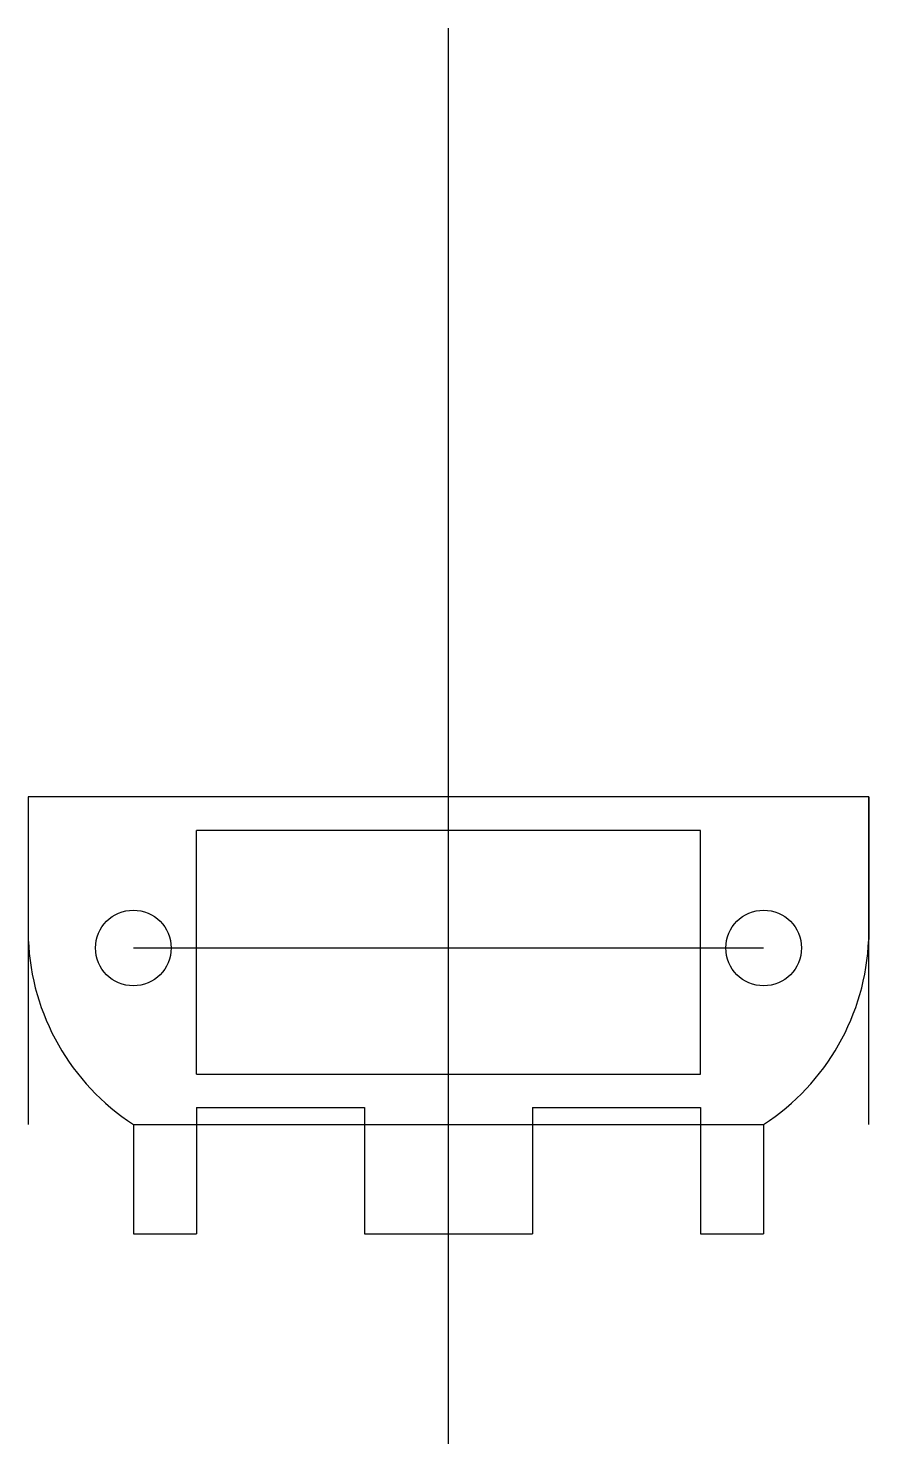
# Model space of a CAD drawing. Header units: inches. Extents: x 0 to 20, y -7.6 to 26.1.
import ezdxf

# ---------------------------------------------------------------- set-up
doc = ezdxf.new("R2010")
doc.units = ezdxf.units.IN
doc.header["$MEASUREMENT"] = 0

msp = doc.modelspace()

# ---------------------------------------------------------------- linework, layer by layer
at = {"color": 1}
for p, q in [((10, -7.598), (10, 26.09)), ((0, 7.8), (0, 0)), ((20, 0), (20, 7.8)), ((2.5, 4.2), (17.5, 4.2)), ((2.5, 0), (17.5, 0))]:
    msp.add_line(p, q, dxfattribs=at)
for p, q in [((20, 7.8), (0, 7.8)), ((0, 7.8), (0, 4.4)), ((20, 7.8), (20, 4.4)), ((16, 7), (4, 7)), ((4, 1.2), (4, 7)), ((16, 1.2), (16, 7)), ((4, 1.2), (16, 1.2)), ((4, 0.4), (4, -2.6)), ((4, 0.4), (8, 0.4)), ((8, 0.4), (8, -2.6)), ((12, 0.4), (12, -2.6)), ((12, 0.4), (16, 0.4)), ((16, 0.4), (16, -2.6)), ((16, 0.4), (16, -2.6)), ((16, 0.4), (16, -2.6)), ((16, 0.4), (16, -2.6)), ((2.5, 0), (2.5, -2.6)), ((17.5, 0), (17.5, -2.6)), ((2.5, -2.6), (4, -2.6)), ((8, -2.6), (12, -2.6)), ((16, -2.6), (17.5, -2.6))]:
    msp.add_line(p, q)
for centre in [(2.5, 4.2), (17.5, 4.2)]:
    msp.add_circle(centre, 0.9)
for centre, start, end in [((5.504, 4.617), 182.2592, 236.9497), ((14.496, 4.617), 303.0503, 357.7408)]:
    msp.add_arc(centre, 5.508, start, end)

doc.saveas('drawing.dxf')
